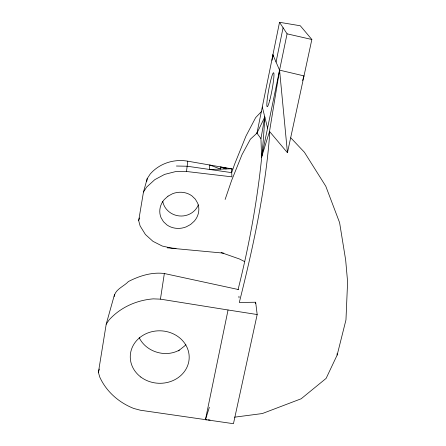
<?xml version="1.0" encoding="UTF-8"?>
<svg xmlns="http://www.w3.org/2000/svg" width="446" height="446" viewBox="0 0 446 446"><rect width="100%" height="100%" fill="white"/><g stroke="black" fill="none" stroke-linecap="round" stroke-linejoin="round"><path stroke-width="0.67" d="M238.058 289.621C252.269 233.013 261.813 175.289 264.79 116.958L256.963 133.159L250.401 139.169L242.022 154.634L231.546 180.647L225.13 199.468M223.831 253.161L172.541 248.361L162.227 246.025L152.967 241.342L145.418 234.512L140.122 225.955L138.678 220.642L143.467 192.031L146.667 187.08L154.784 179.666L164.607 174.397L175.434 171.638L186.489 171.487L187.783 161.19L232.829 169.034M272.027 60.282L272.902 54.836L279.564 70.133L269.523 131.447L269.685 134.04C265.348 191.027 253.194 247.112 239.301 302.455L255.664 302.237L257.175 314.536L233.459 423.7L140.401 410.231L133.761 408.464A64.441 57.389 2 0 1 99.765 377.082L98.404 372.377L106.204 324.209L109.058 319.972A64.441 57.389 2 0 1 153.234 298.865L160.437 299.149L164.351 273.521L238.521 289.565M255.469 303.542L255.664 302.237M114.182 296.545C115.252 289.203 123.899 286.477 128.387 281.549C139.403 275.901 151.857 271.898 164.351 273.521M146.751 181.338L147.213 178.606L150.218 174.012A39.627 37.481 5.9 0 1 187.783 161.19M260.949 138.617L256.963 133.159L279.525 22.3L300.297 25.768L311.849 39.488L287.447 152.71L269.523 131.447L261.579 157.115L260.949 138.617L264.79 116.958M276.046 62.055L283.082 27.741M206.749 419.825L205.428 419.747L228.051 309.987L257.175 314.536M261.579 157.115L287.073 33.84L279.525 22.3M234.507 417.188L262.337 413.548L301.162 398.78L326.121 378.386L337.154 355.055L345.962 319.91L347.596 281.839L345.667 260.068L339.596 222.632L325.781 186.216L304.412 152.253L290.803 137.836M98.404 372.377L99.296 369.037M138.678 220.642L139.392 217.96M106.204 324.209L114.516 294.494M143.467 192.031L147.213 178.606M302.594 80.531L303.999 75.909L279.564 70.133L287.447 152.71M256.963 133.159L257.498 131.408M205.428 419.747L209.364 407.31M261.618 111.377L255.647 117.632L245.941 136.153L234.596 164.24L231.691 172.641L231.926 176.845L186.489 171.487M178.316 350.935L184.588 345.99A27.212 24.569 20.9 0 0 185.893 344.529M224.043 167.451L223.323 167.908L226.066 167.824L226.072 168.956L220.592 166.865L220.619 169.118L209.681 164.97L209.542 169.452L231.463 168.789L231.691 172.641L187.147 166.23L176.393 166.024M179.376 350.054C165.583 357.876 146.043 351.983 139.191 337.622M176.014 248.366L167.244 247.848M208.07 419.898L210.055 420.015M160.437 299.149L228.051 309.987M287.073 33.84L311.849 39.488M221.149 252.575L239.402 258.964L244.748 261.646M262.293 106.979L267.578 128.102M273.142 56.202L272.902 54.836L273.024 56.218M337.07 353.684L337.154 355.055M238.939 296.244L239.034 297.9M198.342 204.876A18.576 17.572 5.9 0 1 179.231 215.936A18.576 17.572 5.9 0 1 162.701 201.285M167.991 196.173L164.223 199.607A19.111 17.567 -22.7 0 0 161.051 217.698L163.481 221.729L166.988 224.968A20.109 18.487 -22.8 0 0 186.166 226.886L190.632 224.466L194.339 221.099A19.1 17.55 -22.9 0 0 197.69 203.242L195.348 199.178L191.903 195.866A20.103 18.47 -22.8 0 0 172.546 193.72L167.991 196.173M140.841 377.06A29.469 26.242 2 0 0 188.758 361.756A29.469 26.242 2 0 0 149.577 332.337A29.469 26.242 2 0 0 140.841 377.06M269.674 100.579A17.243 1.645 -79.4 0 0 273.794 73.027A17.243 1.645 -79.4 0 0 267.739 95.589A17.243 1.645 -79.4 0 0 269.674 100.579"/></g></svg>
